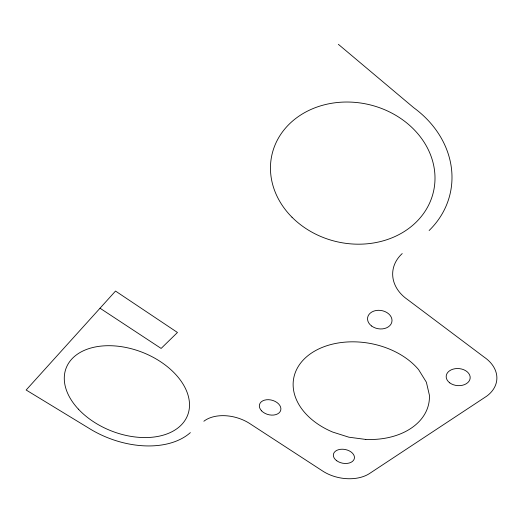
<?xml version="1.0" encoding="UTF-8"?>
<svg xmlns="http://www.w3.org/2000/svg" width="523" height="523" viewBox="0 0 523 523"><rect width="100%" height="100%" fill="white"/><g stroke="black" fill="none" stroke-linecap="round" stroke-linejoin="round"><path stroke-width="0.78" d="M100.024 308.217L161.13 348.436L177.46 332.484L115.518 291.063L26.15 390.014L91.25 429.658A78.221 50.744 21.3 0 0 190.359 432.626M338.355 44.311L413.752 107.725A99.494 84.628 12.9 0 1 429.115 230.525M203.865 421.244A33.714 21.829 16.2 0 1 250.7 424.186L322.724 471.073A34.185 22.332 10.9 0 0 369.611 473.465L486.678 396.186A38.493 27.359 4.6 0 0 484.161 357.124L407.325 299.391A41.703 32.596 4.7 0 1 402.22 253.57M365.786 439.438L348.848 437.189L332.687 432.063A68.709 48.07 10.2 0 1 309.904 354.176A68.709 48.07 10.2 0 1 418.642 369.696L426.382 382.221L429.403 395.211A68.709 48.07 10.2 0 1 365.786 439.438M336.727 460.743A10.682 6.976 11 0 0 354.208 459.031A10.682 6.976 11 0 0 340.774 449.277A10.682 6.976 11 0 0 336.727 460.743M261.592 410.856A10.99 7.44 14.9 0 0 280.112 411.653A10.99 7.44 14.9 0 0 268.652 399.696A10.99 7.44 14.9 0 0 261.592 410.856M449.741 382.849A12.022 8.545 4.6 0 0 469.798 379.724A12.022 8.545 4.6 0 0 455.01 368.715A12.022 8.545 4.6 0 0 449.741 382.849M371.637 326.025A12.317 9.251 9.1 0 0 391.766 322.338A12.317 9.251 9.1 0 0 375.919 310.538A12.317 9.251 9.1 0 0 371.637 326.025M78.365 409.117A65.153 42.252 21.3 0 0 185.41 419.708A65.153 42.252 21.3 0 0 116.871 346.108A65.153 42.252 21.3 0 0 78.365 409.117M291.984 217.208A82.85 70.415 12.9 0 0 431.148 199.361A82.85 70.415 12.9 0 0 335.047 102.776A82.85 70.415 12.9 0 0 291.984 217.208"/></g></svg>
